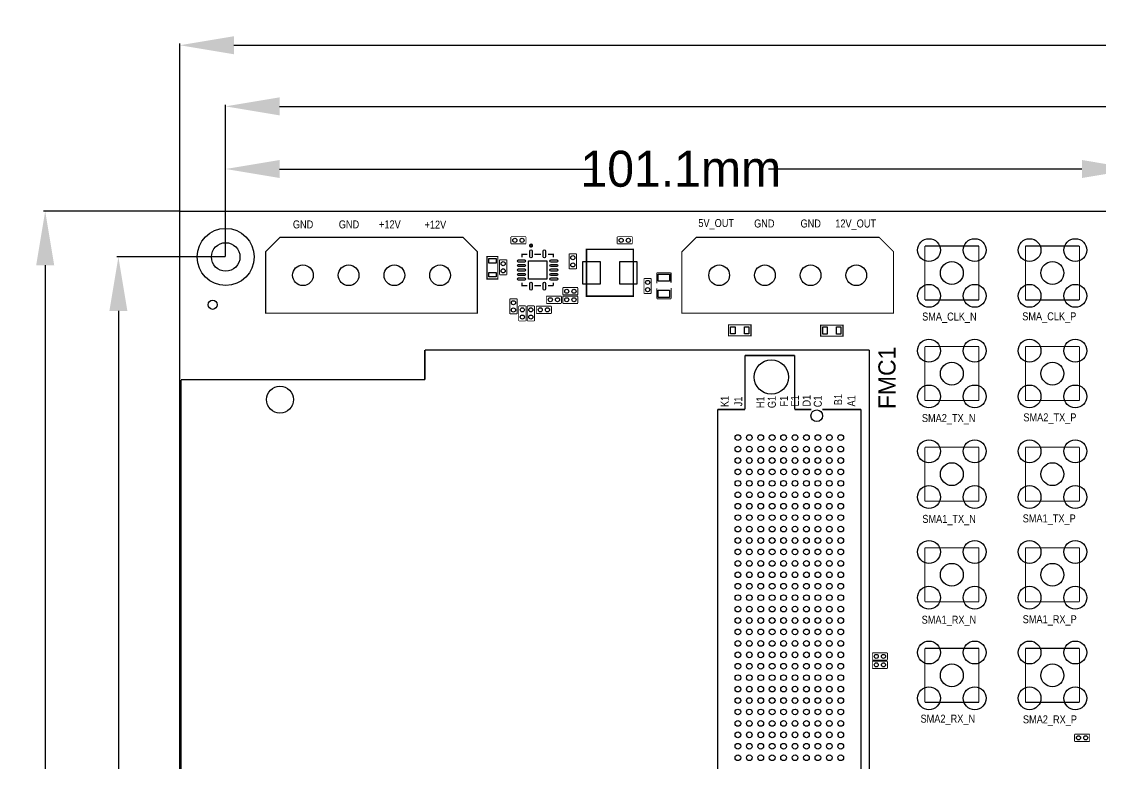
# Model space of a CAD drawing. Extents: x 4 to 274, y -3 to 190.
# Drawn here: x 3.9 to 123.8, y 107.4 to 189.8 of the extents above; entities that cross this region are included whole.
import ezdxf

# ---------------------------------------------------------------- set-up
doc = ezdxf.new("R2010")
doc.units = 0
doc.header["$MEASUREMENT"] = 0
doc.layers.get('0').update_dxf_attribs({"linetype": 'CONTINUOUS'})
doc.layers.get('Defpoints').update_dxf_attribs({"linetype": 'CONTINUOUS'})
for name, color, linetype in [('BG_OUTLINE', 7, 'CONTINUOUS'), ('BG_SILKSCREEN_TOP', 231, 'CONTINUOUS'), ('PG_SILKSCREEN_TOP', 130, 'CONTINUOUS'), ('PIN_TOP', 140, 'CONTINUOUS')]:
    doc.layers.add(name, color=color, linetype=linetype)
doc.dimstyles.get("Standard").update_dxf_attribs({"dimtxt": 0.18, "dimasz": 0.18, "dimexe": 0.18, "dimexo": 0.0625, "dimgap": 0.09, "dimtad": 0, "dimtih": 1, "dimtoh": 1, "dimdec": 4, "dimzin": 0, "dimdsep": 46, "dimtxsty": 'STANDARD', "dimcen": 0.09, "dimadec": 0, "dimazin": 0, "dimtfac": 1, "dimtdec": 4, "dimtofl": 0, "dimtmove": 0, "dimatfit": 3, "dimfxl": 1, "dimtolj": 1, "dimtzin": 0, "dimarcsym": 0})

# ---------------------------------------------------------------- blocks, each defined once
blk = doc.blocks.new('*D9')
at = {"color": 0, "linetype": 'Continuous', "lineweight": -2, "transparency": 16777216}
for p, q in [((26.59, 163.69), (26.59, 173.58)), ((32.59, 173.4), (67.41, 173.4)), ((121.74, 173.4), (86.92, 173.4)), ((127.74, 163.69), (127.74, 173.58))]:
    blk.add_line(p, q, dxfattribs=at)
at = {"color": 0, "linetype": 'Continuous', "transparency": 16777216}
for points in [[(32.59, 174.4), (32.59, 172.4), (26.59, 173.4)], [(121.74, 174.4), (121.74, 172.4), (127.74, 173.4)]]:
    blk.add_solid(points, dxfattribs=at)
at = {"layer": 'Defpoints', "color": 0, "linetype": 'Continuous', "transparency": 16777216}
for p in [(127.74, 173.4), (26.59, 163.63), (127.74, 163.63)]:
    blk.add_point(p, dxfattribs=at)
at = {"color": 0, "linetype": 'Continuous', "transparency": 16777216, "insert": (77.17, 173.4), "char_height": 4, "attachment_point": 5}
blk.add_mtext('\\A1;101.1mm', dxfattribs=at)
blk = doc.blocks.new('*D10')
at = {"color": 0, "linetype": 'Continuous', "lineweight": -2, "transparency": 16777216}
for p, q in [((26.59, 163.69), (26.59, 180.54)), ((32.59, 180.36), (134.42, 180.36)), ((260.42, 180.36), (158.6, 180.36)), ((266.42, 163.69), (266.42, 180.54))]:
    blk.add_line(p, q, dxfattribs=at)
at = {"color": 0, "linetype": 'Continuous', "transparency": 16777216}
for points in [[(32.59, 181.36), (32.59, 179.36), (26.59, 180.36)], [(260.42, 181.36), (260.42, 179.36), (266.42, 180.36)]]:
    blk.add_solid(points, dxfattribs=at)
at = {"layer": 'Defpoints', "color": 0, "linetype": 'Continuous', "transparency": 16777216}
for p in [(266.42, 180.36), (26.59, 163.63), (266.42, 163.63)]:
    blk.add_point(p, dxfattribs=at)
at = {"color": 0, "linetype": 'Continuous', "transparency": 16777216, "insert": (146.51, 180.36), "char_height": 4, "attachment_point": 5}
blk.add_mtext('\\A1;239.8mm', dxfattribs=at)
blk = doc.blocks.new('*D11')
at = {"color": 0, "linetype": 'Continuous', "lineweight": -2, "transparency": 16777216}
for p, q in [((21.51, 168.77), (21.51, 187.33)), ((27.51, 187.15), (135.08, 187.15)), ((265.5, 187.15), (157.93, 187.15)), ((271.5, 168.77), (271.5, 187.33))]:
    blk.add_line(p, q, dxfattribs=at)
at = {"color": 0, "linetype": 'Continuous', "transparency": 16777216}
for points in [[(27.51, 188.15), (27.51, 186.15), (21.51, 187.15)], [(265.5, 188.15), (265.5, 186.15), (271.5, 187.15)]]:
    blk.add_solid(points, dxfattribs=at)
at = {"layer": 'Defpoints', "color": 0, "linetype": 'Continuous', "transparency": 16777216}
for p in [(271.5, 187.15), (21.51, 168.71), (271.5, 168.71)]:
    blk.add_point(p, dxfattribs=at)
at = {"color": 0, "linetype": 'Continuous', "transparency": 16777216, "insert": (146.51, 187.15), "char_height": 4, "attachment_point": 5}
blk.add_mtext('\\A1;250.0mm', dxfattribs=at)
blk = doc.blocks.new('*D12')
at = {"color": 0, "linetype": 'Continuous', "lineweight": -2, "transparency": 16777216}
for p, q in [((26.53, 163.63), (14.49, 163.63)), ((14.67, 157.63), (14.67, 95.14)), ((14.67, 9.81), (14.67, 72.3)), ((26.53, 3.81), (14.49, 3.81))]:
    blk.add_line(p, q, dxfattribs=at)
at = {"color": 0, "linetype": 'Continuous', "transparency": 16777216}
for points in [[(13.67, 157.63), (15.67, 157.63), (14.67, 163.63)], [(13.67, 9.81), (15.67, 9.81), (14.67, 3.81)]]:
    blk.add_solid(points, dxfattribs=at)
at = {"layer": 'Defpoints', "color": 0, "linetype": 'Continuous', "transparency": 16777216}
for p in [(26.59, 163.63), (14.67, 3.81), (26.59, 3.81)]:
    blk.add_point(p, dxfattribs=at)
at = {"color": 0, "linetype": 'Continuous', "transparency": 16777216, "insert": (14.67, 83.72), "char_height": 4, "attachment_point": 5, "rotation": 90}
blk.add_mtext('\\A1;159.8mm', dxfattribs=at)
blk = doc.blocks.new('*D13')
at = {"color": 0, "linetype": 'Continuous', "lineweight": -2, "transparency": 16777216}
for p, q in [((21.45, 168.71), (6.36, 168.71)), ((6.54, 162.71), (6.54, 94.48)), ((6.54, 4.73), (6.54, 72.96)), ((21.45, -1.27), (6.36, -1.27))]:
    blk.add_line(p, q, dxfattribs=at)
at = {"color": 0, "linetype": 'Continuous', "transparency": 16777216}
for points in [[(5.54, 162.71), (7.54, 162.71), (6.54, 168.71)], [(5.54, 4.73), (7.54, 4.73), (6.54, -1.27)]]:
    blk.add_solid(points, dxfattribs=at)
at = {"layer": 'Defpoints', "color": 0, "linetype": 'Continuous', "transparency": 16777216}
for p in [(21.51, 168.71), (6.54, -1.27), (21.51, -1.27)]:
    blk.add_point(p, dxfattribs=at)
at = {"color": 0, "linetype": 'Continuous', "transparency": 16777216, "insert": (6.54, 83.72), "char_height": 4, "attachment_point": 5, "rotation": 90}
blk.add_mtext('\\A1;170.0mm', dxfattribs=at)

msp = doc.modelspace()

# ---------------------------------------------------------------- linework, layer by layer
at = {"linetype": 'Continuous'}
msp.add_circle((26.5938, 163.6268), 1.5875, dxfattribs=at)
at = {"layer": 'BG_OUTLINE'}
msp.add_lwpolyline([(21.5138, -1.27), (21.5138, 168.7068), (271.5006, 168.7068), (271.5006, -1.27)], close=True, dxfattribs=at)
at = {"layer": 'BG_SILKSCREEN_TOP', "const_width": 0.1524}
for points in [[(48.72736, 153.28392), (98.12782, 153.28392)], [(48.72736, 153.28392), (48.72736, 149.98192)], [(98.12782, 153.28392), (98.12782, 84.28228)], [(21.6281, 149.98192), (48.72736, 149.98192)]]:
    msp.add_lwpolyline(points, dxfattribs=at)
at = {"layer": 'PG_SILKSCREEN_TOP'}
for points, const_width in [([(31.0388, 157.3784), (54.5592, 157.3784), (54.5592, 164.211), (52.959, 165.8112), (32.639, 165.8112), (31.0388, 164.211), (31.0388, 157.3784)], 0.127), ([(58.293, 165.8874), (59.9694, 165.8874)], 0.1016), ([(58.293, 165.1), (58.293, 165.862)], 0.1016), ([(59.9694, 165.862), (59.9694, 165.1)], 0.1016), ([(70.104, 165.8874), (71.7804, 165.8874)], 0.1016), ([(70.104, 165.1), (70.104, 165.862)], 0.1016), ([(71.7804, 165.862), (71.7804, 165.1)], 0.1016), ([(77.2922, 157.3784), (100.8126, 157.3784), (100.8126, 164.211), (99.2124, 165.8112), (78.8924, 165.8112), (77.2922, 164.211), (77.2922, 157.3784)], 0.127), ([(59.9694, 165.0746), (58.293, 165.0746)], 0.1016), ([(71.891144, 164.474144), (66.691256, 164.474144), (66.691256, 159.274256), (71.891144, 159.274256), (71.891144, 164.474144)], 0.150114), ([(71.7804, 165.0746), (70.104, 165.0746)], 0.1016), ([(104.289606, 164.848794), (110.289594, 164.848794)], 0.127), ([(104.289606, 158.848806), (104.289606, 164.848794)], 0.127), ([(110.289594, 164.848794), (110.289594, 158.848806)], 0.127), ([(115.465606, 164.848794), (121.465594, 164.848794)], 0.127), ([(115.465606, 158.848806), (115.465606, 164.848794)], 0.127), ([(121.465594, 164.848794), (121.465594, 158.848806)], 0.127), ([(55.626, 163.6776), (55.626, 161.1884), (56.8452, 161.1884), (56.8452, 163.6776), (55.626, 163.6776)], 0.127), ([(57.023, 161.6456), (57.023, 163.322)], 0.1016), ([(57.0484, 163.322), (57.8104, 163.322)], 0.1016), ([(57.8358, 163.322), (57.8358, 161.6456)], 0.1016), ([(59.51474, 163.576), (59.51474, 163.92906), (60.1218, 163.92906)], 0.1524), ([(60.8838, 163.92906), (61.6458, 163.92906)], 0.1524), ([(62.4078, 163.92906), (63.01486, 163.92906), (63.01486, 163.576)], 0.1524), ([(64.77, 162.306), (64.77, 163.9824)], 0.1016), ([(64.7954, 163.9824), (65.5574, 163.9824)], 0.1016), ([(65.5828, 163.9824), (65.5828, 162.306)], 0.1016), ([(65.5574, 162.306), (64.7954, 162.306)], 0.1016), ([(74.4982, 161.8742), (74.4982, 160.7058)], 0.127), ([(76.0349, 161.8742), (74.5109, 161.8742)], 0.127), ([(76.0857, 160.7566), (76.0857, 161.8742)], 0.127), ([(57.8104, 161.6456), (57.0484, 161.6456)], 0.1016), ([(60.1218, 160.42894), (59.51474, 160.42894), (59.51474, 160.782)], 0.1524), ([(63.01486, 160.782), (63.01486, 160.42894)], 0.1524), ([(73.0758, 159.5628), (73.0758, 161.2392)], 0.1016), ([(73.1012, 161.2392), (73.8632, 161.2392)], 0.1016), ([(73.8886, 161.2392), (73.8886, 159.5628)], 0.1016), ([(61.6458, 160.42894), (60.8838, 160.42894)], 0.1524), ([(63.01486, 160.42894), (62.4078, 160.42894)], 0.1524), ([(64.0588, 160.2232), (65.7352, 160.2232)], 0.1016), ([(64.0588, 159.4358), (64.0588, 160.1978)], 0.1016), ([(65.7352, 159.4104), (64.0588, 159.4104)], 0.1016), ([(65.7352, 160.1978), (65.7352, 159.4358)], 0.1016), ([(73.8632, 159.5628), (73.1012, 159.5628)], 0.1016), ([(74.4982, 158.9786), (74.4982, 160.147)], 0.127), ([(76.0984, 160.1724), (76.0984, 159.004)], 0.127), ([(58.166, 157.3022), (58.166, 158.9786)], 0.1016), ([(58.1914, 158.9786), (58.9534, 158.9786)], 0.1016), ([(58.9788, 158.9786), (58.9788, 157.3022)], 0.1016), ([(62.23, 159.2834), (63.9064, 159.2834)], 0.1016), ([(62.23, 158.496), (62.23, 159.258)], 0.1016), ([(63.9064, 158.4706), (62.23, 158.4706)], 0.1016), ([(63.9064, 159.258), (63.9064, 158.496)], 0.1016), ([(64.0588, 159.2834), (65.7352, 159.2834)], 0.1016), ([(64.0588, 158.496), (64.0588, 159.258)], 0.1016), ([(65.7352, 158.4706), (64.0588, 158.4706)], 0.1016), ([(65.7352, 159.258), (65.7352, 158.496)], 0.1016), ([(76.0984, 158.9786), (74.5236, 158.9786)], 0.127), ([(110.289594, 158.848806), (104.289606, 158.848806)], 0.127), ([(121.465594, 158.848806), (115.465606, 158.848806)], 0.127), ([(58.9534, 157.3022), (58.1914, 157.3022)], 0.1016), ([(59.1566, 156.5148), (59.1566, 158.1912)], 0.1016), ([(59.182, 158.1912), (59.944, 158.1912)], 0.1016), ([(59.9694, 158.1912), (59.9694, 156.5148)], 0.1016), ([(60.0964, 156.5148), (60.0964, 158.1912)], 0.1016), ([(60.1218, 158.1912), (60.8838, 158.1912)], 0.1016), ([(60.9092, 158.1912), (60.9092, 156.5148)], 0.1016), ([(61.1124, 158.1658), (62.7888, 158.1658)], 0.1016), ([(61.1124, 157.3784), (61.1124, 158.1404)], 0.1016), ([(62.7888, 157.353), (61.1124, 157.353)], 0.1016), ([(62.7888, 158.1404), (62.7888, 157.3784)], 0.1016), ([(59.944, 156.5148), (59.182, 156.5148)], 0.1016), ([(60.8838, 156.5148), (60.1218, 156.5148)], 0.1016), ([(84.963, 156.083), (82.4738, 156.083), (82.4738, 154.8638), (84.963, 154.8638), (84.963, 156.083)], 0.127), ([(92.71, 154.8384), (95.1992, 154.8384), (95.1992, 156.0576), (92.71, 156.0576), (92.71, 154.8384)], 0.127), ([(104.289606, 153.672794), (110.289594, 153.672794)], 0.127), ([(104.289606, 147.672806), (104.289606, 153.672794)], 0.127), ([(110.289594, 153.672794), (110.289594, 147.672806)], 0.127), ([(115.465606, 153.672794), (121.465594, 153.672794)], 0.127), ([(115.465606, 147.672806), (115.465606, 153.672794)], 0.127), ([(121.465594, 153.672794), (121.465594, 147.672806)], 0.127), ([(84.31022, 152.68194), (84.31022, 146.68246)], 0.1524), ([(89.81186, 152.68194), (84.31022, 152.68194)], 0.1524), ([(89.81186, 146.68246), (89.81186, 152.68194)], 0.1524), ([(21.6281, 88.99398), (21.6281, 149.94382)], 0.1524), ([(110.289594, 147.672806), (104.289606, 147.672806)], 0.127), ([(121.465594, 147.672806), (115.465606, 147.672806)], 0.127), ([(81.25206, 146.68246), (81.25206, 90.90406)], 0.1524), ([(84.31022, 146.68246), (81.25206, 146.68246)], 0.1524), ([(91.68638, 146.68246), (89.81186, 146.68246)], 0.1524), ([(97.20326, 146.68246), (92.88018, 146.68246)], 0.1524), ([(97.20326, 90.90406), (97.20326, 146.68246)], 0.1524), ([(104.289606, 142.496794), (110.289594, 142.496794)], 0.127), ([(104.289606, 136.496806), (104.289606, 142.496794)], 0.127), ([(110.289594, 142.496794), (110.289594, 136.496806)], 0.127), ([(115.465606, 142.496794), (121.465594, 142.496794)], 0.127), ([(115.465606, 136.496806), (115.465606, 142.496794)], 0.127), ([(121.465594, 142.496794), (121.465594, 136.496806)], 0.127), ([(110.289594, 136.496806), (104.289606, 136.496806)], 0.127), ([(121.465594, 136.496806), (115.465606, 136.496806)], 0.127), ([(104.289606, 131.320794), (110.289594, 131.320794)], 0.127), ([(104.289606, 125.320806), (104.289606, 131.320794)], 0.127), ([(110.289594, 131.320794), (110.289594, 125.320806)], 0.127), ([(115.465606, 131.320794), (121.465594, 131.320794)], 0.127), ([(115.465606, 125.320806), (115.465606, 131.320794)], 0.127), ([(121.465594, 131.320794), (121.465594, 125.320806)], 0.127), ([(110.289594, 125.320806), (104.289606, 125.320806)], 0.127), ([(121.465594, 125.320806), (115.465606, 125.320806)], 0.127), ([(104.289606, 120.144794), (110.289594, 120.144794)], 0.127), ([(104.289606, 114.144806), (104.289606, 120.144794)], 0.127), ([(110.289594, 120.144794), (110.289594, 114.144806)], 0.127), ([(115.465606, 120.144794), (121.465594, 120.144794)], 0.127), ([(115.465606, 114.144806), (115.465606, 120.144794)], 0.127), ([(121.465594, 120.144794), (121.465594, 114.144806)], 0.127), ([(98.4504, 119.6594), (100.1268, 119.6594)], 0.1016), ([(98.4504, 118.872), (98.4504, 119.634)], 0.1016), ([(100.1268, 118.8466), (98.4504, 118.8466)], 0.1016), ([(98.4504, 118.7196), (100.1268, 118.7196)], 0.1016), ([(98.4504, 117.9322), (98.4504, 118.6942)], 0.1016), ([(100.1268, 119.634), (100.1268, 118.872)], 0.1016), ([(100.1268, 118.6942), (100.1268, 117.9322)], 0.1016), ([(100.1268, 117.9068), (98.4504, 117.9068)], 0.1016), ([(110.289594, 114.144806), (104.289606, 114.144806)], 0.127), ([(121.465594, 114.144806), (115.465606, 114.144806)], 0.127), ([(120.9294, 110.617), (122.6058, 110.617)], 0.1016), ([(120.9294, 109.8296), (120.9294, 110.5916)], 0.1016), ([(122.6058, 110.5916), (122.6058, 109.8296)], 0.1016), ([(122.6058, 109.8042), (120.9294, 109.8042)], 0.1016)]:
    msp.add_lwpolyline(points, dxfattribs=dict(at, const_width=const_width))
at = {"layer": 'PG_SILKSCREEN_TOP', "const_width": 0.2032}
msp.add_lwpolyline([(60.6552, 164.8968, 1), (60.4012, 164.8968, 1), (60.6552, 164.8968)], format="xyb", dxfattribs=at)
at = {"layer": 'PIN_TOP'}
for points in [[(60.387738, 163.661598), (60.387738, 164.296598, -1), (60.641738, 164.296598), (60.641738, 163.661598, -1)], [(61.887862, 163.661598), (61.887862, 164.296598, -1), (62.141862, 164.296598), (62.141862, 163.661598, -1)], [(59.147202, 163.305998), (59.782202, 163.305998, -1), (59.782202, 163.051998), (59.147202, 163.051998, -1)], [(62.747398, 163.305998), (63.382398, 163.305998, -1), (63.382398, 163.051998), (62.747398, 163.051998, -1)], [(59.147202, 162.806126), (59.782202, 162.806126, -1), (59.782202, 162.552126), (59.147202, 162.552126, -1)], [(59.147202, 162.306), (59.782202, 162.306, -1), (59.782202, 162.052), (59.147202, 162.052, -1)], [(62.747398, 162.806126), (63.382398, 162.806126, -1), (63.382398, 162.552126), (62.747398, 162.552126, -1)], [(62.747398, 162.306), (63.382398, 162.306, -1), (63.382398, 162.052), (62.747398, 162.052, -1)], [(59.147202, 161.805874), (59.782202, 161.805874, -1), (59.782202, 161.551874), (59.147202, 161.551874, -1)], [(59.147202, 161.306002), (59.782202, 161.306002, -1), (59.782202, 161.052002), (59.147202, 161.052002, -1)], [(60.387738, 160.061402), (60.387738, 160.696402, -1), (60.641738, 160.696402), (60.641738, 160.061402, -1)], [(61.887862, 160.061402), (61.887862, 160.696402, -1), (62.141862, 160.696402), (62.141862, 160.061402, -1)], [(62.747398, 161.805874), (63.382398, 161.805874, -1), (63.382398, 161.551874), (62.747398, 161.551874, -1)], [(62.747398, 161.306002), (63.382398, 161.306002, -1), (63.382398, 161.052002), (62.747398, 161.052002, -1)]]:
    msp.add_lwpolyline(points, format="xyb", close=True, dxfattribs=at)
for points in [[(56.63565, 162.944937), (55.83555, 162.944937), (55.83555, 163.445063), (56.63565, 163.445063)], [(62.2808, 163.195), (62.2808, 161.163), (60.2488, 161.163), (60.2488, 163.195)], [(66.291206, 160.624012), (66.291206, 163.124134), (68.191126, 163.124134), (68.191126, 160.624012)], [(70.391274, 160.624012), (70.391274, 163.124134), (72.291194, 163.124134), (72.291194, 160.624012)], [(56.63565, 161.420937), (55.83555, 161.420937), (55.83555, 161.921063), (56.63565, 161.921063)], [(74.6506, 161.7091), (75.9206, 161.7091), (75.9206, 160.9217), (74.6506, 160.9217)], [(74.6506, 159.9311), (75.9206, 159.9311), (75.9206, 159.1437), (74.6506, 159.1437)], [(82.70621, 155.07335), (82.70621, 155.87345), (83.206336, 155.87345), (83.206336, 155.07335)], [(84.23021, 155.07335), (84.23021, 155.87345), (84.730336, 155.87345), (84.730336, 155.07335)], [(93.442663, 155.84805), (93.442663, 155.04795), (92.942537, 155.04795), (92.942537, 155.84805)], [(94.966663, 155.84805), (94.966663, 155.04795), (94.466537, 155.04795), (94.466537, 155.84805)]]:
    msp.add_lwpolyline(points, close=True, dxfattribs=at)
for centre, radius in [((26.5938, 163.6268), 3.175), ((58.730388, 165.481), 0.2286), ((59.532012, 165.481), 0.2286), ((70.541388, 165.481), 0.2286), ((71.343012, 165.481), 0.2286), ((104.7496, 164.3888), 1.27), ((109.8296, 164.3888), 1.27), ((115.9256, 164.3888), 1.27), ((121.0056, 164.3888), 1.27), ((57.4294, 162.884612), 0.2286), ((65.1764, 163.545012), 0.2286), ((107.2896, 161.8488), 1.27), ((118.4656, 161.8488), 1.27), ((35.179, 161.5948), 1.149985), ((40.259, 161.5948), 1.149985), ((45.339, 161.5948), 1.149985), ((50.419, 161.5948), 1.149985), ((57.4294, 162.082988), 0.2286), ((65.1764, 162.743388), 0.2286), ((81.4324, 161.5948), 1.149985), ((86.5124, 161.5948), 1.149985), ((91.5924, 161.5948), 1.149985), ((96.6724, 161.5948), 1.149985), ((73.4822, 160.801812), 0.2286), ((64.496188, 159.8168), 0.2286), ((65.297812, 159.8168), 0.2286), ((73.4822, 160.000188), 0.2286), ((104.7496, 159.3088), 1.27), ((109.8296, 159.3088), 1.27), ((115.9256, 159.3088), 1.27), ((121.0056, 159.3088), 1.27), ((25.146, 158.3182), 0.508), ((58.5724, 158.541212), 0.2286), ((62.667388, 158.877), 0.2286), ((63.469012, 158.877), 0.2286), ((64.496188, 158.877), 0.2286), ((65.297812, 158.877), 0.2286), ((58.5724, 157.739588), 0.2286), ((59.563, 157.753812), 0.2286), ((59.563, 156.952188), 0.2286), ((60.5028, 157.753812), 0.2286), ((60.5028, 156.952188), 0.2286), ((61.549788, 157.7594), 0.2286), ((62.351412, 157.7594), 0.2286), ((104.7496, 153.2128), 1.27), ((109.8296, 153.2128), 1.27), ((115.9256, 153.2128), 1.27), ((121.0056, 153.2128), 1.27), ((87.22614, 150.28418), 1.905), ((107.2896, 150.6728), 1.27), ((118.4656, 150.6728), 1.27), ((32.62884, 147.78228), 1.4986), ((104.7496, 148.1328), 1.27), ((109.8296, 148.1328), 1.27), ((115.9256, 148.1328), 1.27), ((121.0056, 148.1328), 1.27), ((92.27566, 145.98396), 0.6477), ((83.51266, 143.55826), 0.3175), ((84.78266, 143.55826), 0.3175), ((86.05266, 143.55826), 0.3175), ((87.32266, 143.55826), 0.3175), ((88.59266, 143.55826), 0.3175), ((89.86266, 143.55826), 0.3175), ((91.13266, 143.55826), 0.3175), ((92.40266, 143.55826), 0.3175), ((93.67266, 143.55826), 0.3175), ((94.94266, 143.55826), 0.3175), ((104.7496, 142.0368), 1.27), ((109.8296, 142.0368), 1.27), ((115.9256, 142.0368), 1.27), ((121.0056, 142.0368), 1.27), ((83.51266, 142.28826), 0.3175), ((84.78266, 142.28826), 0.3175), ((86.05266, 142.28826), 0.3175), ((87.32266, 142.28826), 0.3175), ((88.59266, 142.28826), 0.3175), ((89.86266, 142.28826), 0.3175), ((91.13266, 142.28826), 0.3175), ((92.40266, 142.28826), 0.3175), ((93.67266, 142.28826), 0.3175), ((94.94266, 142.28826), 0.3175), ((83.51266, 141.01826), 0.3175), ((84.78266, 141.01826), 0.3175), ((86.05266, 141.01826), 0.3175), ((87.32266, 141.01826), 0.3175), ((88.59266, 141.01826), 0.3175), ((89.86266, 141.01826), 0.3175), ((91.13266, 141.01826), 0.3175), ((92.40266, 141.01826), 0.3175), ((93.67266, 141.01826), 0.3175), ((94.94266, 141.01826), 0.3175), ((107.2896, 139.4968), 1.27), ((118.4656, 139.4968), 1.27), ((83.51266, 139.74826), 0.3175), ((84.78266, 139.74826), 0.3175), ((86.05266, 139.74826), 0.3175), ((87.32266, 139.74826), 0.3175), ((88.59266, 139.74826), 0.3175), ((89.86266, 139.74826), 0.3175), ((91.13266, 139.74826), 0.3175), ((92.40266, 139.74826), 0.3175), ((93.67266, 139.74826), 0.3175), ((94.94266, 139.74826), 0.3175), ((83.51266, 138.47826), 0.3175), ((84.78266, 138.47826), 0.3175), ((86.05266, 138.47826), 0.3175), ((87.32266, 138.47826), 0.3175), ((88.59266, 138.47826), 0.3175), ((89.86266, 138.47826), 0.3175), ((91.13266, 138.47826), 0.3175), ((92.40266, 138.47826), 0.3175), ((93.67266, 138.47826), 0.3175), ((94.94266, 138.47826), 0.3175), ((104.7496, 136.9568), 1.27), ((109.8296, 136.9568), 1.27), ((115.9256, 136.9568), 1.27), ((121.0056, 136.9568), 1.27), ((83.51266, 137.20826), 0.3175), ((84.78266, 137.20826), 0.3175), ((86.05266, 137.20826), 0.3175), ((87.32266, 137.20826), 0.3175), ((88.59266, 137.20826), 0.3175), ((89.86266, 137.20826), 0.3175), ((91.13266, 137.20826), 0.3175), ((92.40266, 137.20826), 0.3175), ((93.67266, 137.20826), 0.3175), ((94.94266, 137.20826), 0.3175), ((83.51266, 135.93826), 0.3175), ((84.78266, 135.93826), 0.3175), ((86.05266, 135.93826), 0.3175), ((87.32266, 135.93826), 0.3175), ((88.59266, 135.93826), 0.3175), ((89.86266, 135.93826), 0.3175), ((91.13266, 135.93826), 0.3175), ((92.40266, 135.93826), 0.3175), ((93.67266, 135.93826), 0.3175), ((94.94266, 135.93826), 0.3175), ((83.51266, 134.66826), 0.3175), ((84.78266, 134.66826), 0.3175), ((86.05266, 134.66826), 0.3175), ((87.32266, 134.66826), 0.3175), ((88.59266, 134.66826), 0.3175), ((89.86266, 134.66826), 0.3175), ((91.13266, 134.66826), 0.3175), ((92.40266, 134.66826), 0.3175), ((93.67266, 134.66826), 0.3175), ((94.94266, 134.66826), 0.3175), ((83.51266, 133.39826), 0.3175), ((84.78266, 133.39826), 0.3175), ((86.05266, 133.39826), 0.3175), ((87.32266, 133.39826), 0.3175), ((88.59266, 133.39826), 0.3175), ((89.86266, 133.39826), 0.3175), ((91.13266, 133.39826), 0.3175), ((92.40266, 133.39826), 0.3175), ((93.67266, 133.39826), 0.3175), ((94.94266, 133.39826), 0.3175), ((83.51266, 132.12826), 0.3175), ((84.78266, 132.12826), 0.3175), ((86.05266, 132.12826), 0.3175), ((87.32266, 132.12826), 0.3175), ((88.59266, 132.12826), 0.3175), ((89.86266, 132.12826), 0.3175), ((91.13266, 132.12826), 0.3175), ((92.40266, 132.12826), 0.3175), ((93.67266, 132.12826), 0.3175), ((94.94266, 132.12826), 0.3175), ((104.7496, 130.8608), 1.27), ((109.8296, 130.8608), 1.27), ((115.9256, 130.8608), 1.27), ((121.0056, 130.8608), 1.27), ((83.51266, 130.85826), 0.3175), ((84.78266, 130.85826), 0.3175), ((86.05266, 130.85826), 0.3175), ((87.32266, 130.85826), 0.3175), ((88.59266, 130.85826), 0.3175), ((89.86266, 130.85826), 0.3175), ((91.13266, 130.85826), 0.3175), ((92.40266, 130.85826), 0.3175), ((93.67266, 130.85826), 0.3175), ((94.94266, 130.85826), 0.3175), ((83.51266, 129.58826), 0.3175), ((84.78266, 129.58826), 0.3175), ((86.05266, 129.58826), 0.3175), ((87.32266, 129.58826), 0.3175), ((88.59266, 129.58826), 0.3175), ((89.86266, 129.58826), 0.3175), ((91.13266, 129.58826), 0.3175), ((92.40266, 129.58826), 0.3175), ((93.67266, 129.58826), 0.3175), ((94.94266, 129.58826), 0.3175), ((107.2896, 128.3208), 1.27), ((118.4656, 128.3208), 1.27), ((83.51266, 128.31826), 0.3175), ((84.78266, 128.31826), 0.3175), ((86.05266, 128.31826), 0.3175), ((87.32266, 128.31826), 0.3175), ((88.59266, 128.31826), 0.3175), ((89.86266, 128.31826), 0.3175), ((91.13266, 128.31826), 0.3175), ((92.40266, 128.31826), 0.3175), ((93.67266, 128.31826), 0.3175), ((94.94266, 128.31826), 0.3175), ((83.51266, 127.04826), 0.3175), ((84.78266, 127.04826), 0.3175), ((86.05266, 127.04826), 0.3175), ((87.32266, 127.04826), 0.3175), ((88.59266, 127.04826), 0.3175), ((89.86266, 127.04826), 0.3175), ((91.13266, 127.04826), 0.3175), ((92.40266, 127.04826), 0.3175), ((93.67266, 127.04826), 0.3175), ((94.94266, 127.04826), 0.3175), ((83.51266, 125.77826), 0.3175), ((84.78266, 125.77826), 0.3175), ((86.05266, 125.77826), 0.3175), ((87.32266, 125.77826), 0.3175), ((88.59266, 125.77826), 0.3175), ((89.86266, 125.77826), 0.3175), ((91.13266, 125.77826), 0.3175), ((92.40266, 125.77826), 0.3175), ((93.67266, 125.77826), 0.3175), ((94.94266, 125.77826), 0.3175), ((104.7496, 125.7808), 1.27), ((109.8296, 125.7808), 1.27), ((115.9256, 125.7808), 1.27), ((121.0056, 125.7808), 1.27), ((83.51266, 124.50826), 0.3175), ((84.78266, 124.50826), 0.3175), ((86.05266, 124.50826), 0.3175), ((87.32266, 124.50826), 0.3175), ((88.59266, 124.50826), 0.3175), ((89.86266, 124.50826), 0.3175), ((91.13266, 124.50826), 0.3175), ((92.40266, 124.50826), 0.3175), ((93.67266, 124.50826), 0.3175), ((94.94266, 124.50826), 0.3175), ((83.51266, 123.23826), 0.3175), ((84.78266, 123.23826), 0.3175), ((86.05266, 123.23826), 0.3175), ((87.32266, 123.23826), 0.3175), ((88.59266, 123.23826), 0.3175), ((89.86266, 123.23826), 0.3175), ((91.13266, 123.23826), 0.3175), ((92.40266, 123.23826), 0.3175), ((93.67266, 123.23826), 0.3175), ((94.94266, 123.23826), 0.3175), ((83.51266, 121.96826), 0.3175), ((84.78266, 121.96826), 0.3175), ((86.05266, 121.96826), 0.3175), ((87.32266, 121.96826), 0.3175), ((88.59266, 121.96826), 0.3175), ((89.86266, 121.96826), 0.3175), ((91.13266, 121.96826), 0.3175), ((92.40266, 121.96826), 0.3175), ((93.67266, 121.96826), 0.3175), ((94.94266, 121.96826), 0.3175), ((83.51266, 120.69826), 0.3175), ((84.78266, 120.69826), 0.3175), ((86.05266, 120.69826), 0.3175), ((87.32266, 120.69826), 0.3175), ((88.59266, 120.69826), 0.3175), ((89.86266, 120.69826), 0.3175), ((91.13266, 120.69826), 0.3175), ((92.40266, 120.69826), 0.3175), ((93.67266, 120.69826), 0.3175), ((94.94266, 120.69826), 0.3175), ((104.7496, 119.6848), 1.27), ((109.8296, 119.6848), 1.27), ((115.9256, 119.6848), 1.27), ((121.0056, 119.6848), 1.27), ((83.51266, 119.42826), 0.3175), ((84.78266, 119.42826), 0.3175), ((86.05266, 119.42826), 0.3175), ((87.32266, 119.42826), 0.3175), ((88.59266, 119.42826), 0.3175), ((89.86266, 119.42826), 0.3175), ((91.13266, 119.42826), 0.3175), ((92.40266, 119.42826), 0.3175), ((93.67266, 119.42826), 0.3175), ((94.94266, 119.42826), 0.3175), ((98.887788, 119.253), 0.2286), ((99.689412, 119.253), 0.2286), ((83.51266, 118.15826), 0.3175), ((84.78266, 118.15826), 0.3175), ((86.05266, 118.15826), 0.3175), ((87.32266, 118.15826), 0.3175), ((88.59266, 118.15826), 0.3175), ((89.86266, 118.15826), 0.3175), ((91.13266, 118.15826), 0.3175), ((92.40266, 118.15826), 0.3175), ((93.67266, 118.15826), 0.3175), ((94.94266, 118.15826), 0.3175), ((98.887788, 118.3132), 0.2286), ((99.689412, 118.3132), 0.2286), ((107.2896, 117.1448), 1.27), ((118.4656, 117.1448), 1.27), ((83.51266, 116.88826), 0.3175), ((84.78266, 116.88826), 0.3175), ((86.05266, 116.88826), 0.3175), ((87.32266, 116.88826), 0.3175), ((88.59266, 116.88826), 0.3175), ((89.86266, 116.88826), 0.3175), ((91.13266, 116.88826), 0.3175), ((92.40266, 116.88826), 0.3175), ((93.67266, 116.88826), 0.3175), ((94.94266, 116.88826), 0.3175), ((83.51266, 115.61826), 0.3175), ((84.78266, 115.61826), 0.3175), ((86.05266, 115.61826), 0.3175), ((87.32266, 115.61826), 0.3175), ((88.59266, 115.61826), 0.3175), ((89.86266, 115.61826), 0.3175), ((91.13266, 115.61826), 0.3175), ((92.40266, 115.61826), 0.3175), ((93.67266, 115.61826), 0.3175), ((94.94266, 115.61826), 0.3175), ((104.7496, 114.6048), 1.27), ((109.8296, 114.6048), 1.27), ((115.9256, 114.6048), 1.27), ((121.0056, 114.6048), 1.27), ((83.51266, 114.34826), 0.3175), ((84.78266, 114.34826), 0.3175), ((86.05266, 114.34826), 0.3175), ((87.32266, 114.34826), 0.3175), ((88.59266, 114.34826), 0.3175), ((89.86266, 114.34826), 0.3175), ((91.13266, 114.34826), 0.3175), ((92.40266, 114.34826), 0.3175), ((93.67266, 114.34826), 0.3175), ((94.94266, 114.34826), 0.3175), ((83.51266, 113.07826), 0.3175), ((84.78266, 113.07826), 0.3175), ((86.05266, 113.07826), 0.3175), ((87.32266, 113.07826), 0.3175), ((88.59266, 113.07826), 0.3175), ((89.86266, 113.07826), 0.3175), ((91.13266, 113.07826), 0.3175), ((92.40266, 113.07826), 0.3175), ((93.67266, 113.07826), 0.3175), ((94.94266, 113.07826), 0.3175), ((83.51266, 111.80826), 0.3175), ((84.78266, 111.80826), 0.3175), ((86.05266, 111.80826), 0.3175), ((87.32266, 111.80826), 0.3175), ((88.59266, 111.80826), 0.3175), ((89.86266, 111.80826), 0.3175), ((91.13266, 111.80826), 0.3175), ((92.40266, 111.80826), 0.3175), ((93.67266, 111.80826), 0.3175), ((94.94266, 111.80826), 0.3175), ((83.51266, 110.53826), 0.3175), ((84.78266, 110.53826), 0.3175), ((86.05266, 110.53826), 0.3175), ((87.32266, 110.53826), 0.3175), ((88.59266, 110.53826), 0.3175), ((89.86266, 110.53826), 0.3175), ((91.13266, 110.53826), 0.3175), ((92.40266, 110.53826), 0.3175), ((93.67266, 110.53826), 0.3175), ((94.94266, 110.53826), 0.3175), ((121.366788, 110.2106), 0.2286), ((122.168412, 110.2106), 0.2286), ((83.51266, 109.26826), 0.3175), ((84.78266, 109.26826), 0.3175), ((86.05266, 109.26826), 0.3175), ((87.32266, 109.26826), 0.3175), ((88.59266, 109.26826), 0.3175), ((89.86266, 109.26826), 0.3175), ((91.13266, 109.26826), 0.3175), ((92.40266, 109.26826), 0.3175), ((93.67266, 109.26826), 0.3175), ((94.94266, 109.26826), 0.3175), ((83.51266, 107.99826), 0.3175), ((84.78266, 107.99826), 0.3175), ((86.05266, 107.99826), 0.3175), ((87.32266, 107.99826), 0.3175), ((88.59266, 107.99826), 0.3175), ((89.86266, 107.99826), 0.3175), ((91.13266, 107.99826), 0.3175), ((92.40266, 107.99826), 0.3175), ((93.67266, 107.99826), 0.3175), ((94.94266, 107.99826), 0.3175)]:
    msp.add_circle(centre, radius, dxfattribs=at)

# ---------------------------------------------------------------- texts
at = {"layer": 'BG_SILKSCREEN_TOP', "width": 0.857143}
for s, p in [('5V_OUT', (79.121, 166.9542)), ('GND', (34.0614, 166.8018)), ('GND', (39.1668, 166.8018)), ('+12V', (43.6372, 166.8018)), ('+12V', (48.6918, 166.7764)), ('GND', (85.3186, 166.9034)), ('GND', (90.4748, 166.9034)), ('12V_OUT', (94.3356, 166.9034)), ('SMA_CLK_N', (103.9876, 156.5656)), ('SMA_CLK_P', (115.1128, 156.591)), ('SMA2_TX_P', (115.2398, 145.3642)), ('SMA2_TX_N', (103.9622, 145.288)), ('SMA1_TX_N', (104.013, 134.0866)), ('SMA1_TX_P', (115.1636, 134.1374)), ('SMA1_RX_N', (103.9368, 122.8852)), ('SMA1_RX_P', (115.1636, 122.936)), ('SMA2_RX_N', (103.8098, 111.887)), ('SMA2_RX_P', (115.189, 111.8108))]:
    msp.add_text(s, height=0.889, dxfattribs=at).set_placement(p)
at = {"layer": 'BG_SILKSCREEN_TOP'}
msp.add_text('FMC1', height=1.905, rotation=90, dxfattribs=at).set_placement((101.0285, 146.72818))
at = {"layer": 'PG_SILKSCREEN_TOP', "width": 0.857143}
for s, p in [('K1', (82.49666, 146.96186)), ('J1', (83.99526, 147.03806)), ('H1', (86.45906, 146.83486)), ('G1', (87.72906, 146.83486)), ('F1', (89.07526, 147.01266)), ('E1', (90.29446, 147.01266)), ('D1', (91.58986, 147.01266)), ('C1', (92.83446, 146.93646)), ('B1', (95.09506, 147.16506)), ('A1', (96.56826, 147.01266))]:
    msp.add_text(s, height=0.889, rotation=90, dxfattribs=at).set_placement(p)

# ---------------------------------------------------------------- dimensions: what is measured, and where the dimension line sits
at = {"linetype": 'Continuous'}
for base, p1, p2, picture, middle in [((271.5006, 187.153934), (21.5138, 168.7068), (271.5006, 168.7068), '*D11', (146.5072, 187.153934)), ((266.4206, 180.359483), (26.5938, 163.6268), (266.4206, 163.6268), '*D10', (146.5072, 180.359483)), ((127.7366, 173.397149), (26.5938, 163.6268), (127.7366, 163.6268), '*D9', (77.1652, 173.397149))]:
    dim = msp.add_linear_dim(base=base, p1=p1, p2=p2, dimstyle='Standard', override={"dimtxt": 4, "dimasz": 6, "dimdec": 1, "dimpost": 'mm'}, dxfattribs=at)
    dim.commit()
    dim.dimension.update_dxf_attribs({"geometry": picture, "text_midpoint": middle})
for base, p1, p2, picture, middle in [((6.538831, -1.27), (21.5138, 168.7068), (21.5138, -1.27), '*D13', (6.538831, 83.7184)), ((14.674346, 3.81), (26.5938, 163.6268), (26.5938, 3.81), '*D12', (14.674346, 83.7184))]:
    dim = msp.add_linear_dim(base=base, p1=p1, p2=p2, angle=90, dimstyle='Standard', override={"dimtxt": 4, "dimasz": 6, "dimdec": 1, "dimpost": 'mm'}, dxfattribs=at)
    dim.commit()
    dim.dimension.update_dxf_attribs({"geometry": picture, "text_midpoint": middle, "text_rotation": 90})

doc.saveas('drawing.dxf')
